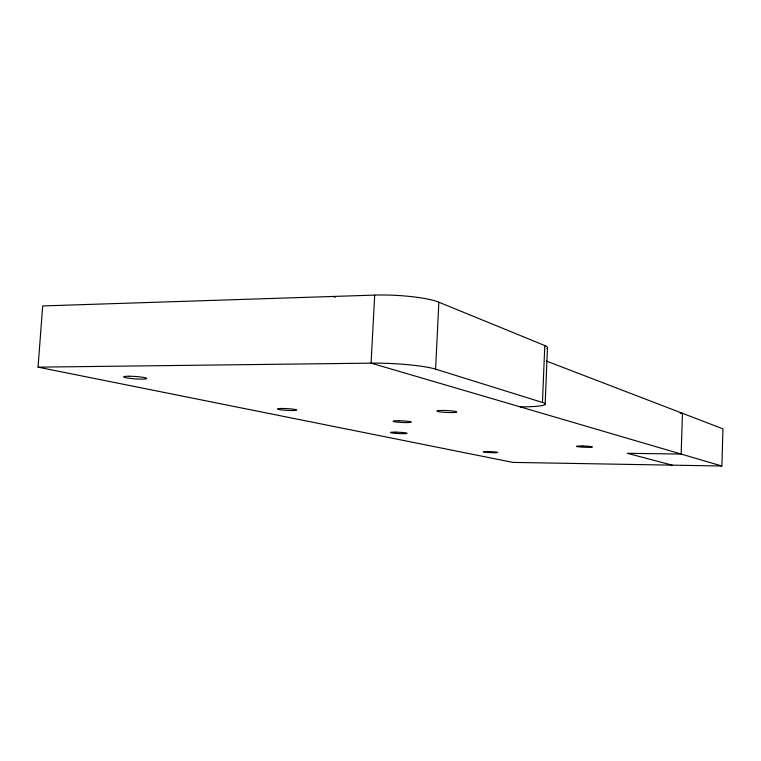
<?xml version="1.0" encoding="UTF-8"?>
<svg xmlns="http://www.w3.org/2000/svg" width="761" height="761" viewBox="0 0 761 761"><rect width="100%" height="100%" fill="white"/><g stroke="black" fill="none" stroke-linecap="round" stroke-linejoin="round"><path stroke-width="1.14" d="M546.988 348.557A39.848 5.641 2.5 0 0 544.8 345.551L438.85 302.184A46.992 7.8 3.2 0 0 374.697 295.097L42.692 305.941L38.05 367.154L512.838 462.393L721.875 466.008L722.95 428.862L546.284 361.009M520.172 406.859A40 4.157 2.5 0 0 542.46 402.455L544.8 345.551M545.152 404.186L547.463 347.844M542.46 402.455L435.596 369.152L438.85 302.184M374.697 295.097L371.083 363.14L721.875 466.008M38.05 367.154L371.083 363.14A47.211 5.765 3 0 1 435.596 369.152M680.153 413.299L682.446 413.309L681.152 454.07L627.264 453.299L672.201 465.152M333.004 296.467L335.23 297.266M129.399 376.238L127.001 376.267A11.577 1.199 4 0 0 125.27 377.608L127.125 377.979A11.577 1.199 4 0 0 140.994 379.121L143.372 379.092A11.577 1.199 4 0 0 145.246 377.779L143.42 377.399A11.577 1.199 4 0 0 129.399 376.238M283.054 408.476L280.914 408.476A9.646 0.875 3.3 0 0 278.336 409.37L279.677 409.646A9.646 0.875 3.3 0 0 291.044 410.531L293.166 410.531A9.646 0.875 3.3 0 0 295.858 409.637L294.526 409.37A9.646 0.875 3.3 0 0 283.054 408.476M443.644 410.455L441.304 410.455A9.931 0.951 2.7 0 0 437.413 411.368L438.555 411.653A9.931 0.951 2.7 0 0 449.913 412.557L452.234 412.567A9.931 0.951 2.7 0 0 456.22 411.653L455.097 411.378A9.931 0.951 2.7 0 0 443.644 410.455M399.097 420.757L396.985 420.747A9.103 0.799 2.9 0 0 393.732 421.527L394.835 421.765A9.103 0.799 2.9 0 0 405.356 422.574L407.449 422.583A9.103 0.799 2.9 0 0 410.797 421.822L409.703 421.575A9.103 0.799 2.9 0 0 399.097 420.757M395.891 432.143L393.97 432.124A8.314 0.666 2.8 0 0 391.011 432.762L392.029 432.961A8.314 0.666 2.8 0 0 401.656 433.675L403.568 433.694A8.314 0.666 2.8 0 0 406.593 433.066L405.594 432.866A8.314 0.666 2.8 0 0 395.891 432.143M582.669 445.984L580.719 445.965A7.962 0.609 2.3 0 0 576.762 446.488L577.504 446.669A7.962 0.609 2.3 0 0 586.303 447.316L588.234 447.344A7.962 0.609 2.3 0 0 592.248 446.831L591.525 446.65A7.962 0.609 2.3 0 0 582.669 445.984M488.372 451.539L486.64 451.52A7.268 0.514 2.6 0 0 483.539 451.967L484.319 452.12A7.268 0.514 2.6 0 0 492.567 452.709L494.289 452.728A7.268 0.514 2.6 0 0 497.447 452.291L496.676 452.129A7.268 0.514 2.6 0 0 488.372 451.539"/></g></svg>
